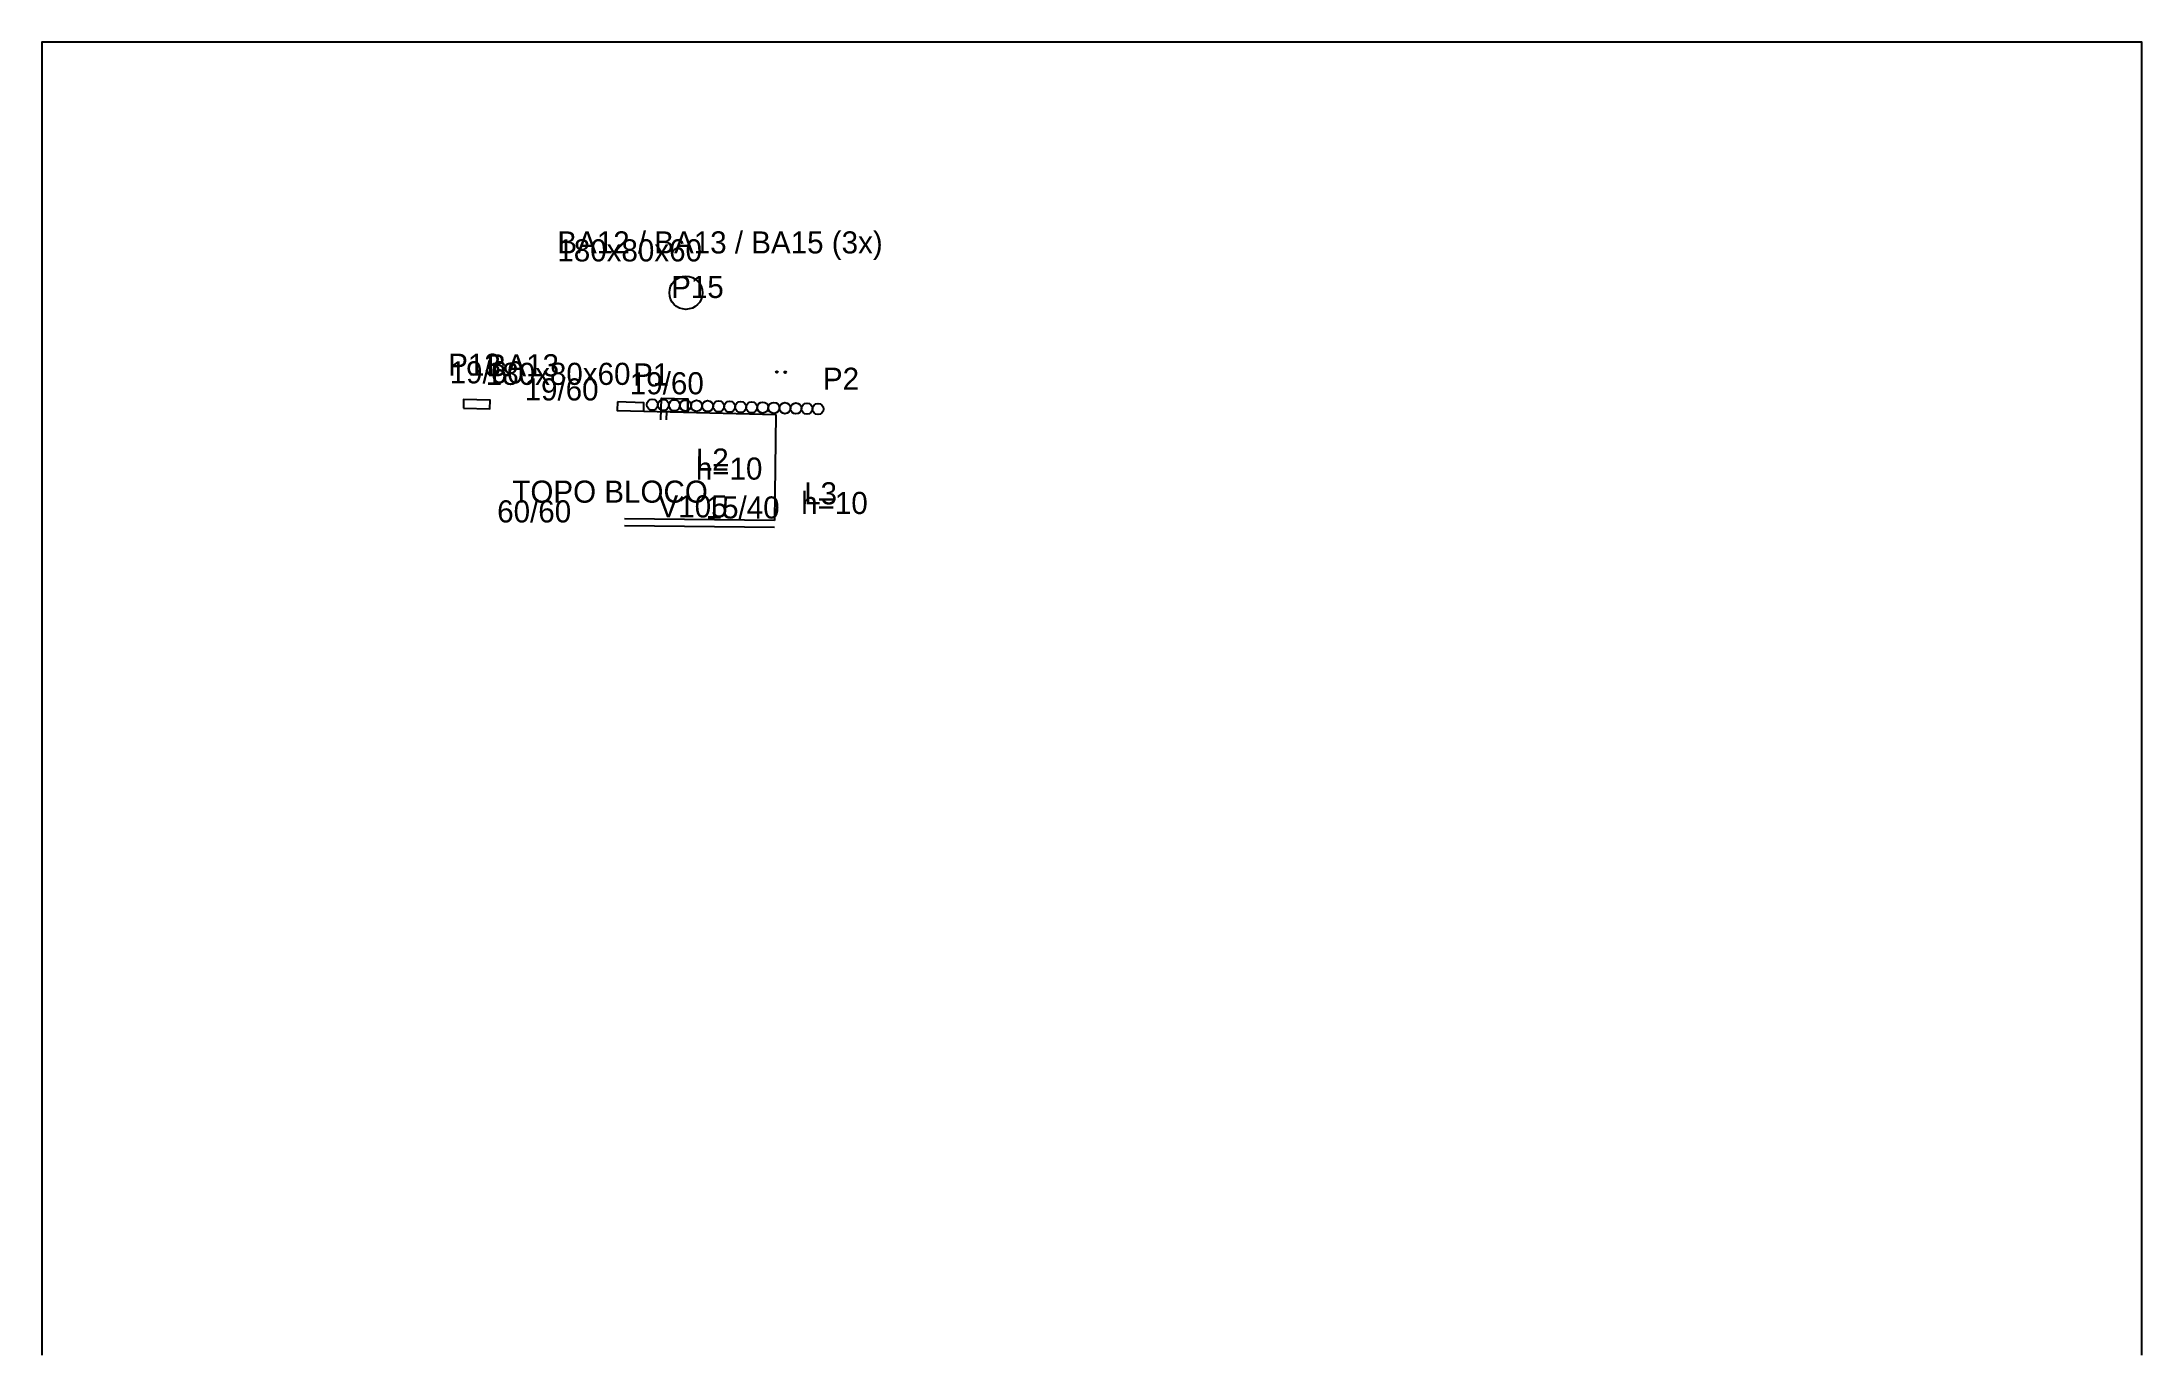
# Model space of a CAD drawing. Header units: metres. Extents: x -45.4 to 2.1, y 120.4 to 150.1.
import ezdxf

# ---------------------------------------------------------------- set-up
doc = ezdxf.new("R2010")
doc.units = ezdxf.units.M

msp = doc.modelspace()

# ---------------------------------------------------------------- linework, layer by layer
at = {"layer": 'A-1', "color": 1}
msp.add_circle((-30.873, 144.409), 0.375, dxfattribs=at)
at = {"layer": 'COTA', "color": 1}
for centre, radius in [((-28.816, 142.616), 0.02), ((-28.816, 142.616), 0.02), ((-28.816, 142.616), 0.01), ((-28.816, 142.616), 0.01), ((-28.626, 142.611), 0.02), ((-28.626, 142.611), 0.02), ((-28.626, 142.611), 0.01), ((-28.626, 142.611), 0.01)]:
    msp.add_circle(centre, radius, dxfattribs=at)
at = {"layer": 'CT', "color": 5}
for points in [[(-31.438, 141.536), (-31.425, 142.022), (-30.826, 142.006), (-30.833, 141.706), (-31.313, 141.726), (-31.318, 141.533)], [(-30.833, 141.705), (-30.826, 142.006)]]:
    msp.add_lwpolyline(points, dxfattribs=at)
at = {"layer": 'FOL-02', "color": 2}
msp.add_lwpolyline([(2.062, 120.381), (2.062, 150.081), (-45.438, 150.081), (-45.438, 120.381)], dxfattribs=at)
at = {"layer": 'PILAR NASCE', "color": 6}
for points in [[(-35.906, 141.801), (-35.306, 141.786), (-35.302, 141.976), (-35.901, 141.991), (-35.906, 141.801)], [(-32.422, 141.938), (-32.427, 141.748), (-31.827, 141.732), (-31.822, 141.922), (-32.422, 141.938)], [(-32.422, 141.938), (-32.427, 141.748), (-31.827, 141.732), (-31.822, 141.922), (-32.422, 141.938)]]:
    msp.add_lwpolyline(points, dxfattribs=at)
at = {"layer": 'PROJE', "color": 31}
for centre in [(-31.633, 141.877), (-31.383, 141.871), (-31.133, 141.864), (-30.883, 141.858), (-30.633, 141.851), (-30.383, 141.845), (-30.134, 141.838), (-29.884, 141.831), (-29.634, 141.825), (-29.384, 141.818), (-29.134, 141.812), (-28.884, 141.805), (-28.634, 141.799), (-28.384, 141.792), (-28.134, 141.786), (-27.884, 141.779)]:
    msp.add_circle(centre, 0.125, dxfattribs=at)
at = {"layer": 'VBALD', "color": 3}
for points in [[(-31.828, 141.731), (-28.841, 141.653)], [(-28.841, 141.653), (-28.868, 139.259)], [(-28.868, 139.259), (-32.262, 139.297)], [(-32.264, 139.147), (-28.87, 139.109)]]:
    msp.add_lwpolyline(points, dxfattribs=at)

# ---------------------------------------------------------------- texts
at = {"layer": 'A-2', "color": 2}
for s, p in [('h=10', (-30.649, 140.182)), ('15/40', (-30.426, 139.302)), ('h=10', (-28.266, 139.404))]:
    msp.add_text(s, height=0.5, dxfattribs=at).set_placement(p)
at = {"layer": 'A-3', "color": 3}
for p in [(-36.218, 142.359), (-32.142, 142.112)]:
    msp.add_text('19/60', height=0.5, dxfattribs=at).set_placement(p)
at = {"layer": 'EIXOS', "color": 161}
msp.add_text('P15', height=0.5, dxfattribs=at).set_placement((-31.207, 144.291))
at = {"layer": 'PROJE', "color": 31}
msp.add_text('TOPO BLOCO', height=0.5, dxfattribs=at).set_placement((-34.799, 139.66))
at = {"layer": 'T-2', "color": 2}
for s, p in [('180x80x60', (-35.399, 142.325)), ('19/60', (-34.522, 141.973)), ('60/60', (-35.142, 139.214))]:
    msp.add_text(s, height=0.5, dxfattribs=at).set_placement(p)
at = {"layer": 'T-4', "color": 4}
for s, p in [('P13', (-36.25, 142.53)), ('BA13', (-35.379, 142.519)), ('P1', (-32.068, 142.311)), ('P2', (-27.774, 142.214)), ('L2', (-30.649, 140.386)), ('L3', (-28.2, 139.623)), ('V105', (-31.493, 139.327))]:
    msp.add_text(s, height=0.5, dxfattribs=at).set_placement(p)
at = {"layer": 'TEX-02', "color": 2}
msp.add_text('180x80x60', height=0.5, dxfattribs=at).set_placement((-33.781, 145.118))
at = {"layer": 'TEX-04', "color": 4}
msp.add_text('BA12 / BA13 / BA15 (3x)', height=0.5, dxfattribs=at).set_placement((-33.781, 145.298))

doc.saveas('drawing.dxf')
